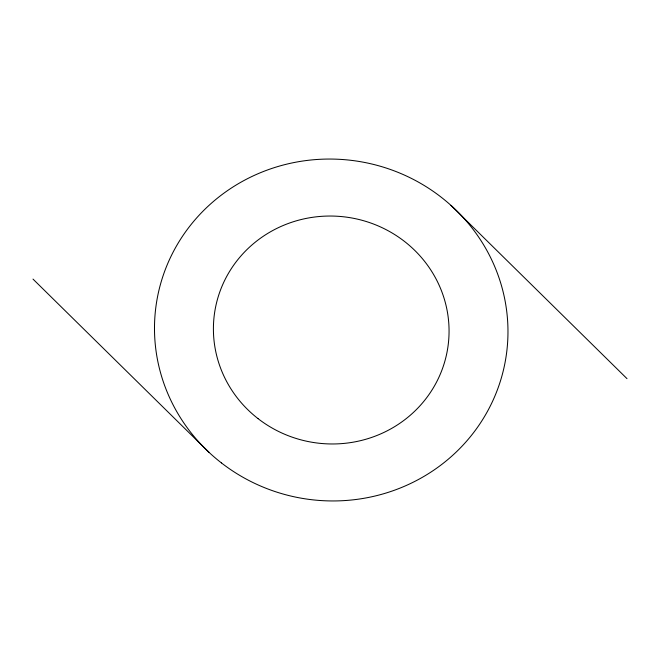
<?xml version="1.0" encoding="UTF-8"?>
<svg xmlns="http://www.w3.org/2000/svg" width="660" height="660" viewBox="0 0 660 660"><rect width="100%" height="100%" fill="white"/><g stroke="black" fill="none" stroke-linecap="round" stroke-linejoin="round"><path stroke-width="0.99" d="M450.97 205.384L627 378.65M33 279.089L209.03 452.356M221.43 462.924A176.855 170.825 8.1 0 0 506.071 356.631A176.855 170.825 8.1 0 0 266.195 170.445A176.855 170.825 8.1 0 0 221.43 462.924M258.027 418.613A117.901 113.883 8.1 0 0 447.793 347.754A117.901 113.883 8.1 0 0 287.875 223.633A117.901 113.883 8.1 0 0 258.027 418.613"/></g></svg>
